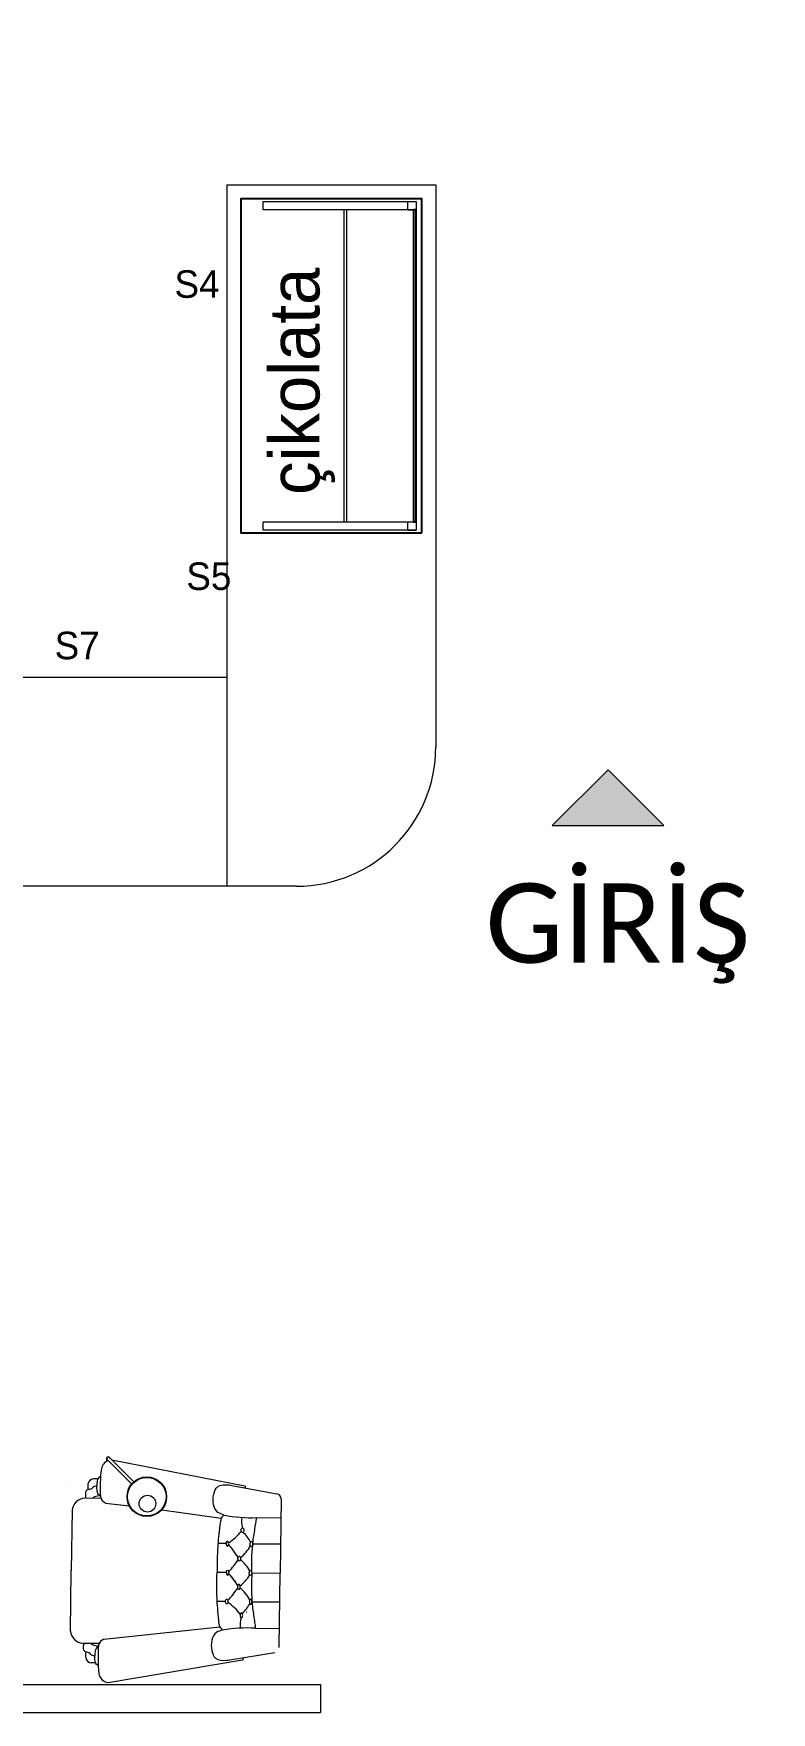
# Model space of a CAD drawing. Header units: centimetres. Extents: x -72470 to -43129, y -18750 to -16337.
# Drawn here: x -70095 to -69830, y -18292 to -17689 of the extents above; entities that cross this region are included whole.
import ezdxf

# ---------------------------------------------------------------- set-up
doc = ezdxf.new("R2010")
doc.units = ezdxf.units.CM
doc.header["$MEASUREMENT"] = 0
doc.linetypes.add('DUZ', pattern=[0])
doc.layers.get('0').update_dxf_attribs({"linetype": 'DUZ', "lineweight": 0})
doc.layers.add('11-021_500-BLOK B-str_zemin_kat$0$2DTARAMA1', color=253, linetype='Continuous')
doc.layers.add('CAM', color=4, linetype='Continuous')
doc.layers.add('TEFRIS', color=30, linetype='Continuous', lineweight=9)
doc.styles.get("Standard").update_dxf_attribs({"font": 'candara.ttf'})
doc.styles.add('TAKSİM', font='GOTHIC.TTF', dxfattribs={"height": 20})

msp = doc.modelspace()

# ---------------------------------------------------------------- hatches: boundary and pattern name
at = {"layer": '11-021_500-BLOK B-str_zemin_kat$0$2DTARAMA1'}
h = msp.add_hatch(dxfattribs=at)
h.set_pattern_fill('ANSI33', color=256, scale=100)
h.set_pattern_definition([(45, (-428811.097, -192582.577), (-17.6776695, 17.6776695), []), (45, (-428793.42, -192582.577), (-17.6776695, 17.6776695), [12.5, -6.25])])
edge = h.paths.add_edge_path()
edge.add_arc((-68749.76, -17111.81), 40, 0, 360)
edge = h.paths.add_edge_path()
edge.add_arc((-69589.76, -17111.81), 40, 0, 360)
edge = h.paths.add_edge_path()
edge.add_arc((-70429.76, -17111.81), 40, 0, 360)
edge = h.paths.add_edge_path()
edge.add_arc((-71269.76, -17111.81), 40, 0, 360)
h.paths.add_polyline_path([(-70137.29, -16946.14), (-69963.53, -16946.14), (-69963.53, -16900.19), (-70137.29, -16900.19)], flags=9)
h.paths.add_polyline_path([(-69284.08, -16946.17), (-69110.31, -16946.17), (-69110.31, -16900.19), (-69284.08, -16900.19)], flags=9)
h.paths.add_polyline_path([(-70977.29, -16946.17), (-70822.17, -16946.17), (-70822.17, -16900.19), (-70977.29, -16900.19)], flags=9)
edge = h.paths.add_edge_path()
edge.add_arc((-72109.76, -17111.81), 40, 0, 360)
edge = h.paths.add_edge_path()
edge.add_arc((-70429.76, -17951.81), 40, 0, 360)
edge = h.paths.add_edge_path()
edge.add_arc((-69589.76, -17951.81), 40, 0, 360)
edge = h.paths.add_edge_path()
edge.add_arc((-68749.76, -17951.81), 40, 0, 360)
at = {"layer": 'TEFRIS', "linetype": 'Continuous'}
h = msp.add_hatch(color=0, dxfattribs=at)
h.dxf.hatch_style = 1
h.set_gradient(color1=(255, 0, 0), color2=(255, 255, 0), tint=1)
h.paths.add_polyline_path([(-69888.68, -17953.31), (-69908.68, -17973.31), (-69868.68, -17973.31)])

# ---------------------------------------------------------------- linework, layer by layer
for points in [[(-69960.51, -17752.19), (-70012.51, -17752.19), (-70012.51, -17749.19), (-69960.51, -17749.19)], [(-69960.51, -17752.19), (-69957.51, -17752.19), (-69960.51, -17752.19), (-69960.51, -17749.19), (-69957.51, -17749.19), (-69957.51, -17752.19)], [(-69960.51, -17867.19), (-70012.51, -17867.19), (-70012.51, -17864.19), (-69960.51, -17864.19)], [(-69960.51, -17867.19), (-69957.51, -17867.19), (-69960.51, -17867.19), (-69960.51, -17864.19), (-69957.51, -17864.19), (-69957.51, -17867.19)]]:
    msp.add_lwpolyline(points)
at = {"layer": 'CAM'}
msp.add_lwpolyline([(-69955.51, -17868.19), (-69955.51, -17748.19), (-70020.51, -17748.19), (-70020.51, -17868.19)], close=True, dxfattribs=at)
msp.add_lwpolyline([(-69957.51, -17864.19), (-69957.51, -17752.19), (-69958.51, -17752.19), (-69958.51, -17864.19), (-69957.51, -17864.19)], dxfattribs=at)
at = {"layer": 'TEFRIS', "color": 0, "linetype": 'Continuous'}
for p, q in [((-70025.51, -17743.19), (-70025.51, -17995.07)), ((-70025.51, -17743.19), (-69950.51, -17743.19)), ((-69950.51, -17743.19), (-69950.51, -17945.07)), ((-69983.51, -17752.19), (-69983.51, -17864.19)), ((-69982.51, -17752.19), (-69982.51, -17864.19)), ((-70025.51, -17920.07), (-70405.42, -17920.07)), ((-70068.66, -18200.6), (-70068.67, -18201.57)), ((-70059.64, -18209.78), (-70068.43, -18201)), ((-70058.88, -18209.03), (-70067.67, -18200.24)), ((-70066.78, -18201.14), (-70019.08, -18210.41)), ((-70082.61, -18208.38), (-70082.59, -18208.36)), ((-70082.59, -18208.36), (-70082.61, -18208.38)), ((-70071.82, -18207.96), (-70073.34, -18207.95)), ((-70071.82, -18207.96), (-70073.34, -18207.95)), ((-70070.69, -18214.94), (-70076.59, -18214.87)), ((-70070.69, -18214.94), (-70076.59, -18214.87)), ((-70023.72, -18210.31), (-70007.58, -18213.34)), ((-70018.87, -18211.02), (-70018.86, -18210.67)), ((-70006.06, -18215.12), (-70006.36, -18241.82)), ((-70081.08, -18219.18), (-70081.35, -18240.9)), ((-70081.08, -18219.18), (-70081.35, -18240.9)), ((-70069.01, -18216.62), (-70060.45, -18217.63)), ((-70069.01, -18216.62), (-70060.54, -18217.62)), ((-70048.88, -18219), (-70027.59, -18222)), ((-70014.76, -18221.83), (-70006.11, -18221.94)), ((-70025.79, -18231.19), (-70028.72, -18231.15)), ((-70006.23, -18231.43), (-70016.21, -18231.31)), ((-70016.2, -18231.31), (-70006.23, -18231.43)), ((-70081.62, -18262.61), (-70081.35, -18240.9)), ((-70081.62, -18262.61), (-70081.35, -18240.9)), ((-70025.68, -18241.58), (-70029.03, -18241.54)), ((-70025.68, -18241.58), (-70029.03, -18241.54)), ((-70025.68, -18241.58), (-70029.03, -18241.54)), ((-70025.68, -18241.58), (-70029.03, -18241.54)), ((-70016.57, -18241.69), (-70006.36, -18241.82)), ((-70016.57, -18241.69), (-70006.36, -18241.82)), ((-70016.57, -18241.69), (-70006.36, -18241.82)), ((-70016.57, -18241.69), (-70006.36, -18241.82)), ((-70016.57, -18241.69), (-70006.36, -18241.82)), ((-70016.57, -18241.69), (-70006.36, -18241.82)), ((-70016.57, -18241.69), (-70006.36, -18241.82)), ((-70016.57, -18241.69), (-70006.36, -18241.82)), ((-70016.57, -18241.69), (-70006.36, -18241.82)), ((-70016.57, -18241.69), (-70006.36, -18241.82)), ((-70016.57, -18241.69), (-70006.36, -18241.82)), ((-70016.57, -18241.69), (-70006.36, -18241.82)), ((-70016.57, -18241.69), (-70006.36, -18241.82)), ((-70016.57, -18241.69), (-70006.36, -18241.82)), ((-70016.57, -18241.69), (-70006.36, -18241.82)), ((-70016.57, -18241.69), (-70006.36, -18241.82)), ((-70006.72, -18268.51), (-70006.36, -18241.82)), ((-70026.05, -18251.96), (-70028.97, -18251.93)), ((-70018.51, -18255.83), (-70018.54, -18255.83)), ((-70018.54, -18255.83), (-70018.51, -18255.83)), ((-70006.49, -18252.2), (-70016.46, -18252.08)), ((-70016.46, -18252.08), (-70006.49, -18252.2)), ((-70069.61, -18265.47), (-70028.08, -18261.11)), ((-70015.25, -18261.59), (-70006.6, -18261.69)), ((-70071.34, -18267.1), (-70077.23, -18267.03)), ((-70031.74, -18268.87), (-70031.77, -18268.84)), ((-70031.77, -18268.84), (-70031.74, -18268.87)), ((-70072.63, -18274.05), (-70074.16, -18274.03)), ((-70068.16, -18281.06), (-70019.85, -18272.91)), ((-70024.49, -18272.89), (-70008.28, -18270.25)), ((-70019.62, -18272.3), (-70019.63, -18272.65)), ((-70527.86, -18281.81), (-69991.86, -18281.81)), ((-69991.86, -18281.81), (-69991.86, -18291.81)), ((-70527.86, -18291.81), (-69991.86, -18291.81))]:
    msp.add_line(p, q, dxfattribs=at)
msp.add_lwpolyline([(-70000.51, -17995.07), (-70500.51, -17995.07, -0.414214), (-70550.51, -17945.07), (-70550.51, -17743.19)], format="xyb", dxfattribs=at)
for points in [[(-69908.68, -17973.31), (-69868.68, -17973.31), (-69888.68, -17953.31)], [(-69908.68, -17973.31), (-69888.68, -17953.31)]]:
    msp.add_lwpolyline(points, dxfattribs=at)
msp.add_lwpolyline([(-69888.68, -17953.31), (-69908.68, -17973.31), (-69868.68, -17973.31)], close=True, dxfattribs=at)
for centre, radius in [((-70054.24, -18214.33), 7.11), ((-70054.24, -18214.33), 6.93), ((-70054.02, -18216.83), 3)]:
    msp.add_circle(centre, radius, dxfattribs=at)
for centre, radius, start, end in [((-70000.51, -17945.07), 50, 270, 0), ((-70066.7, -18204.91), 3.88, 111.63558, 170.70887), ((-70068.05, -18200.61), 0.61, 14.60599, 252.44418), ((-70068.05, -18200.62), 0.533, 45.03377, 225.03377), ((-70073.25, -18210.12), 2.17, 92.41846, 168.09672), ((-70073.25, -18210.12), 2.17, 92.41846, 168.09672), ((-70024.39, -18211.03), 46.62, 171.68061, 184.04112), ((-70024.39, -18211.03), 46.62, 171.68061, 184.04112), ((-70076.15, -18219.83), 4.98, 95.06141, 172.45776), ((-70076.15, -18219.83), 4.98, 95.06141, 172.45776), ((-70068.79, -18210.82), 6.68, 170.09373, 188.49775), ((-70068.79, -18210.82), 6.68, 170.09373, 188.49775), ((-70067.74, -18213.65), 3.22, 191.79321, 246.88895), ((-70067.74, -18213.65), 3.22, 191.79321, 246.88895), ((-70019.13, -18210.67), 0.267, 359.29574, 79.86693), ((-70007.84, -18215.1), 1.78, 359.36957, 81.67355), ((-70016.85, -18231.61), 14.41, 132.13711, 138.19196), ((-70016.87, -18172.87), 49.01, 258.64104, 272.46115), ((-70036.64, -18213.33), 21.15, 303.81219, 320.55262), ((-70010.48, -18222.99), 9.77, 172.84058, 194.72535), ((-70029.84, -18237.41), 14.52, 27.70428, 45.29549), ((-70054.46, -18257.07), 39.08, 32.41012, 40.81545), ((-70029.69, -18224.88), 14.52, 308.64579, 330.8872), ((-70040.99, -18225.03), 22.87, 315.09528, 328.52733), ((-70029.82, -18247.95), 14.37, 29.23523, 50.25717), ((-70041.64, -18257.84), 23.12, 29.86446, 43.22451), ((-70041.39, -18257.75), 22.87, 30.06415, 43.4962), ((-70029.81, -18235.08), 14.52, 308.64579, 329.55776), ((-70029.66, -18235.11), 14.37, 308.33431, 329.35626), ((-70054.08, -18225.38), 39.08, 317.77603, 326.18136), ((-70030.1, -18258.18), 14.52, 27.70428, 49.94569), ((-70037.33, -18269.55), 21.15, 38.03886, 54.77929), ((-70029.94, -18245.65), 14.52, 313.296, 330.8872), ((-70076.67, -18262.08), 4.98, 186.13372, 263.53008), ((-70017.1, -18251.77), 14.41, 220.39953, 226.45437), ((-70018.56, -18310.49), 49.01, 86.13033, 99.95044), ((-70010.95, -18260.54), 9.77, 163.86614, 185.7509), ((-70025.14, -18272.16), 46.62, 174.55036, 186.91087), ((-70068.42, -18268.46), 3.22, 111.70253, 166.79828), ((-70069.54, -18271.27), 6.68, 170.09373, 188.49775), ((-70074.01, -18271.86), 2.17, 190.49477, 266.17302), ((-70019.89, -18272.64), 0.267, 278.72455, 359.29574), ((-70067.58, -18277.23), 3.88, 187.88261, 260.68104)]:
    msp.add_arc(centre, radius, start, end, dxfattribs=at)
for centre, major_axis in [((-70019.89, -18226.35), (0.011, 0.891)), ((-70016.67, -18231.3), (0.011, 0.891)), ((-70021.06, -18236.55), (0.011, 0.891)), ((-70025.58, -18251.97), (-0.011, -0.891))]:
    msp.add_ellipse(centre, major_axis=major_axis, ratio=0.528462, dxfattribs=at)
at = {"layer": 'TEFRIS', "color": 0, "linetype": 'Continuous', "extrusion": (0, 0, -1)}
for centre, major_axis in [((-70025.32, -18231.2), (0.011, 0.891)), ((-70021.19, -18246.72), (-0.011, -0.891)), ((-70016.93, -18252.08), (-0.011, -0.891)), ((-70020.27, -18256.94), (-0.011, -0.891))]:
    msp.add_ellipse(centre, major_axis=major_axis, ratio=0.528462, dxfattribs=at)
at = {"layer": 'TEFRIS', "color": 0, "linetype": 'Continuous'}
for centre, major_axis in [((-70025.21, -18241.59), (-0.011, -0.891)), ((-70025.21, -18241.59), (-0.011, -0.891)), ((-70017.04, -18241.69), (0.011, 0.891)), ((-70017.04, -18241.69), (0.011, 0.891))]:
    msp.add_ellipse(centre, major_axis=major_axis, ratio=0.528462, start_param=4.712389, end_param=7.853982, dxfattribs=at)
at = {"layer": 'TEFRIS', "color": 0, "linetype": 'Continuous', "extrusion": (0, 0, -1)}
for centre, major_axis in [((-70025.21, -18241.59), (0.011, 0.891)), ((-70025.21, -18241.59), (0.011, 0.891)), ((-70017.04, -18241.69), (-0.011, -0.891)), ((-70017.04, -18241.69), (-0.011, -0.891))]:
    msp.add_ellipse(centre, major_axis=major_axis, ratio=0.528462, start_param=4.712389, end_param=7.853982, dxfattribs=at)
at = {"layer": 'TEFRIS', "color": 0, "linetype": 'Continuous'}
for points, knots in [([(-70070.84, -18207.03), (-70070.93, -18207.06), (-70071.3, -18207.2), (-70071.79, -18207.75), (-70072.11, -18208.92), (-70072.15, -18209.83), (-70072.18, -18210.45)], [0.35656, 0.35656, 0.35656, 0.35656, 0.689135, 1.682823, 2.666935, 4.752611, 4.752611, 4.752611, 4.752611]), ([(-70070.84, -18207.03), (-70070.93, -18207.06), (-70071.3, -18207.2), (-70071.79, -18207.75), (-70072.11, -18208.92), (-70072.15, -18209.83), (-70072.18, -18210.45)], [0.35656, 0.35656, 0.35656, 0.35656, 0.689135, 1.682823, 2.666935, 4.752611, 4.752611, 4.752611, 4.752611]), ([(-70075.4, -18211.81), (-70075.52, -18211.85), (-70075.83, -18211.97), (-70076.21, -18212.53), (-70076.35, -18213.36), (-70076.25, -18214.19), (-70076.12, -18214.7), (-70076.04, -18214.88)], [0, 0, 0, 0, 0.427423, 1.095062, 2.135609, 3.247139, 3.888617, 3.888617, 3.888617, 3.888617]), ([(-70075.4, -18211.81), (-70075.52, -18211.85), (-70075.83, -18211.97), (-70076.21, -18212.53), (-70076.35, -18213.36), (-70076.25, -18214.19), (-70076.12, -18214.7), (-70076.04, -18214.88)], [0, 0, 0, 0, 0.427423, 1.095062, 2.135609, 3.247139, 3.888617, 3.888617, 3.888617, 3.888617]), ([(-70072.18, -18210.45), (-70072.46, -18210.47), (-70072.98, -18210.53), (-70073.6, -18211.01), (-70074.02, -18211.5), (-70074.64, -18211.7), (-70075.07, -18211.75), (-70075.35, -18211.8), (-70075.4, -18211.81)], [0.305843, 0.305843, 0.305843, 0.305843, 1.255346, 2.040427, 2.89202, 3.384438, 4.174918, 4.355007, 4.355007, 4.355007, 4.355007]), ([(-70072.18, -18210.45), (-70072.46, -18210.47), (-70072.98, -18210.53), (-70073.6, -18211.01), (-70074.02, -18211.5), (-70074.64, -18211.7), (-70075.07, -18211.75), (-70075.35, -18211.8), (-70075.4, -18211.81)], [0.305843, 0.305843, 0.305843, 0.305843, 1.255346, 2.040427, 2.89202, 3.384438, 4.174918, 4.355007, 4.355007, 4.355007, 4.355007]), ([(-70070.93, -18214.03), (-70071.67, -18214.02), (-70072.62, -18214.11), (-70073.45, -18214.68), (-70073.65, -18214.88), (-70073.68, -18214.91)], [1.067319, 1.067319, 1.067319, 1.067319, 3.490275, 4.275356, 4.417413, 4.417413, 4.417413, 4.417413]), ([(-70070.93, -18214.03), (-70071.67, -18214.02), (-70072.62, -18214.11), (-70073.45, -18214.68), (-70073.65, -18214.88), (-70073.68, -18214.91)], [1.067319, 1.067319, 1.067319, 1.067319, 3.490275, 4.275356, 4.417413, 4.417413, 4.417413, 4.417413]), ([(-70070.94, -18213.9), (-70071.03, -18213.87), (-70071.38, -18213.72), (-70071.85, -18213.16), (-70072.15, -18211.98), (-70072.17, -18211.07), (-70072.18, -18210.45)], [0.372389, 0.372389, 0.372389, 0.372389, 0.689135, 1.682823, 2.666935, 4.752611, 4.752611, 4.752611, 4.752611]), ([(-70070.94, -18213.9), (-70071.03, -18213.87), (-70071.38, -18213.72), (-70071.85, -18213.16), (-70072.15, -18211.98), (-70072.17, -18211.07), (-70072.18, -18210.45)], [0.372389, 0.372389, 0.372389, 0.372389, 0.689135, 1.682823, 2.666935, 4.752611, 4.752611, 4.752611, 4.752611]), ([(-70027.59, -18222), (-70027.78, -18222.83), (-70028.04, -18225.11), (-70028.49, -18228.54), (-70028.99, -18234.21), (-70029.02, -18238.46), (-70029.03, -18241.54)], [7.842946, 7.842946, 7.842946, 7.842946, 10.726144, 15.564237, 19.542398, 29.913928, 29.913928, 29.913928, 29.913928]), ([(-70016.57, -18241.69), (-70016.57, -18238.33), (-70016.57, -18234.11), (-70015.83, -18228.17), (-70015.25, -18224.92), (-70014.89, -18222.5), (-70014.76, -18221.83)], [0, 0, 0, 0, 11.31753, 14.215288, 20.189944, 22.471644, 22.471644, 22.471644, 22.471644]), ([(-70028.08, -18261.11), (-70028.24, -18260.28), (-70028.44, -18258.02), (-70028.81, -18254.58), (-70029.18, -18248.89), (-70029.09, -18244.63), (-70029.03, -18241.54)], [7.883801, 7.883801, 7.883801, 7.883801, 10.726144, 15.564237, 19.542398, 29.954825, 29.954825, 29.954825, 29.954825]), ([(-70016.57, -18241.69), (-70016.65, -18245.06), (-70016.75, -18249.29), (-70016.17, -18255.26), (-70015.67, -18258.52), (-70015.36, -18260.93), (-70015.26, -18261.59)], [0, 0, 0, 0, 11.358421, 14.256179, 20.230836, 22.470635, 22.470635, 22.470635, 22.470635]), ([(-70076.12, -18270.12), (-70076.24, -18270.07), (-70076.55, -18269.95), (-70076.9, -18269.38), (-70077.03, -18268.54), (-70076.91, -18267.72), (-70076.76, -18267.21), (-70076.68, -18267.04)], [0, 0, 0, 0, 0.427423, 1.095062, 2.135609, 3.247139, 3.888617, 3.888617, 3.888617, 3.888617]), ([(-70071.59, -18268.01), (-70072.33, -18268), (-70073.28, -18267.89), (-70074.09, -18267.29), (-70074.29, -18267.1), (-70074.32, -18267.06)], [1.067319, 1.067319, 1.067319, 1.067319, 3.490275, 4.275356, 4.417413, 4.417413, 4.417413, 4.417413]), ([(-70071.6, -18268.14), (-70071.69, -18268.17), (-70072.05, -18268.31), (-70072.54, -18268.86), (-70072.86, -18270.03), (-70072.9, -18270.94), (-70072.93, -18271.56)], [0.372389, 0.372389, 0.372389, 0.372389, 0.689135, 1.682823, 2.666935, 4.752611, 4.752611, 4.752611, 4.752611]), ([(-70072.93, -18271.56), (-70073.22, -18271.54), (-70073.73, -18271.46), (-70074.34, -18270.96), (-70074.75, -18270.46), (-70075.36, -18270.24), (-70075.78, -18270.19), (-70076.07, -18270.13), (-70076.12, -18270.12)], [0.305843, 0.305843, 0.305843, 0.305843, 1.255346, 2.040427, 2.89202, 3.384438, 4.174918, 4.355007, 4.355007, 4.355007, 4.355007]), ([(-70071.68, -18275.01), (-70071.77, -18274.98), (-70072.13, -18274.83), (-70072.61, -18274.27), (-70072.9, -18273.09), (-70072.92, -18272.18), (-70072.93, -18271.56)], [0.35656, 0.35656, 0.35656, 0.35656, 0.689135, 1.682823, 2.666935, 4.752611, 4.752611, 4.752611, 4.752611])]:
    msp.add_open_spline(points, degree=3, knots=knots, dxfattribs=at)
for points in [[(-70026.52, -18220.92), (-70028.69, -18220), (-70030.21, -18213.4), (-70028.84, -18210.77), (-70024.79, -18210.12), (-70023.72, -18210.31)], [(-70027.03, -18262.21), (-70029.22, -18263.08), (-70030.9, -18269.64), (-70029.6, -18272.31), (-70025.57, -18273.06), (-70024.49, -18272.89)]]:
    msp.add_spline(points, degree=3, dxfattribs=at)

# ---------------------------------------------------------------- texts
at = {"style": 'TAKSİM'}
for s, p in [('S4', (-70044.32, -17783.76, 0)), ('S5', (-70040.07, -17888.69, 0)), ('S7', (-70087.34, -17913.56, 0))]:
    msp.add_text(s, height=9.9, dxfattribs=at).set_placement(p)
msp.add_text('çikolata', height=18, rotation=90, dxfattribs=at).set_placement((-69992.26, -17854.56))
at = {"layer": 'TEFRIS', "color": 0, "linetype": 'Continuous', "insert": (-69932.68, -17994.06), "char_height": 28.529, "attachment_point": 1}
msp.add_mtext_dynamic_manual_height_columns('GİRİŞ ', width=559, gutter_width=570.58, heights=[0], dxfattribs=at)

doc.saveas('drawing.dxf')
